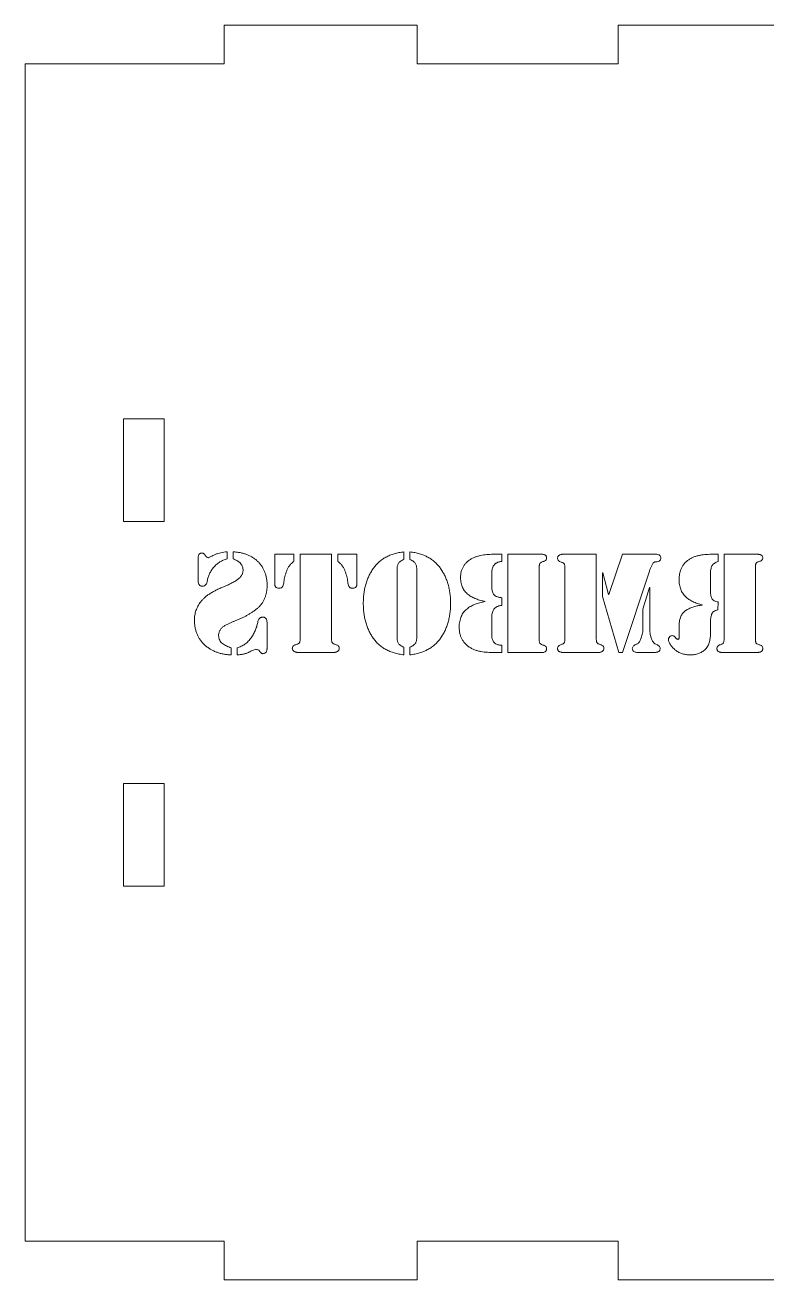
# Model space of a CAD drawing. Header units: inches. Extents: x 0 to 26.9, y 0 to 19.8.
# Drawn here: x 0.296 to 2.178, y 6.552 to 9.738 of the extents above; entities that cross this region are included whole.
import ezdxf

# ---------------------------------------------------------------- set-up
doc = ezdxf.new("R2010")
doc.units = ezdxf.units.IN
doc.header["$MEASUREMENT"] = 0

msp = doc.modelspace()

# ---------------------------------------------------------------- linework, layer by layer
at = {"color": 7, "linetype": 'Continuous', "lineweight": 15}
for p, q in [((0.8005, 9.738), (0.8005, 9.64)), ((1.2905, 9.738), (0.8005, 9.738)), ((1.2905, 9.64), (1.2905, 9.738)), ((1.8005, 9.738), (1.8005, 9.64)), ((2.2905, 9.738), (1.8005, 9.738)), ((0.2955, 6.65), (0.2955, 9.64)), ((0.8005, 9.64), (0.2955, 9.64)), ((1.8005, 9.64), (1.2905, 9.64)), ((0.6485, 8.738), (0.5455, 8.738)), ((0.5455, 8.738), (0.5455, 8.478)), ((0.6485, 8.478), (0.6485, 8.738)), ((0.5455, 8.478), (0.6485, 8.478)), ((1.9087, 8.3841), (1.9087, 8.3841)), ((2.0529, 8.3944), (2.0546, 8.3945)), ((1.7609, 8.3475), (1.7616, 8.3475)), ((1.776, 8.2922), (1.7766, 8.2922)), ((1.8801, 8.3102), (1.8808, 8.3102)), ((1.4633, 8.2742), (1.4633, 8.2749)), ((2.0138, 8.2654), (2.0138, 8.2661)), ((0.6485, 7.812), (0.5455, 7.812)), ((0.5455, 7.812), (0.5455, 7.552)), ((0.6485, 7.552), (0.6485, 7.812)), ((0.5455, 7.552), (0.6485, 7.552)), ((0.8005, 6.65), (0.2955, 6.65)), ((0.8005, 6.552), (0.8005, 6.65)), ((1.8005, 6.65), (1.2905, 6.65)), ((1.2905, 6.65), (1.2905, 6.552)), ((1.8005, 6.552), (1.8005, 6.65)), ((1.2905, 6.552), (0.8005, 6.552)), ((2.2905, 6.552), (1.8005, 6.552))]:
    msp.add_line(p, q, dxfattribs=at)
at = {"color": 1, "linetype": 'Continuous', "lineweight": 15}
for p, q in [((0.7347, 8.3294), (0.7347, 8.3836)), ((0.8079, 8.4006), (0.8079, 8.3825)), ((0.8237, 8.3825), (0.8232, 8.4006)), ((0.929, 8.3945), (0.9773, 8.3945)), ((0.929, 8.3177), (0.929, 8.3945)), ((0.9773, 8.3945), (0.9773, 8.3764)), ((0.9934, 8.3945), (1.0732, 8.3945)), ((0.9934, 8.1827), (0.9934, 8.3945)), ((1.0732, 8.3945), (1.0732, 8.1827)), ((1.0893, 8.3945), (1.1376, 8.3945)), ((1.0893, 8.3763), (1.0893, 8.3945)), ((1.1376, 8.3945), (1.1376, 8.3177)), ((1.2569, 8.4006), (1.2569, 8.3811)), ((1.272, 8.3811), (1.2721, 8.4006)), ((1.4948, 8.3944), (1.5053, 8.3945)), ((1.5053, 8.3945), (1.5053, 8.3764)), ((1.5205, 8.3945), (1.6083, 8.3945)), ((1.5205, 8.1452), (1.5205, 8.3945)), ((1.659, 8.3944), (1.7451, 8.3945)), ((1.7451, 8.3945), (1.7451, 8.1825)), ((1.7766, 8.2922), (1.8119, 8.3945)), ((1.8119, 8.3945), (1.8947, 8.3945)), ((2.0546, 8.3945), (2.0546, 8.3764)), ((2.0692, 8.3945), (2.1552, 8.3945)), ((2.0692, 8.1818), (2.0692, 8.3945)), ((1.2396, 8.3569), (1.2396, 8.1827)), ((1.2893, 8.1827), (1.2893, 8.3569)), ((1.6003, 8.3582), (1.6003, 8.1815)), ((1.6654, 8.1825), (1.6654, 8.3571)), ((1.7609, 8.2868), (1.7609, 8.3475)), ((1.7616, 8.3475), (1.776, 8.2922)), ((1.8798, 8.3515), (1.8119, 8.1452)), ((2.1489, 8.3582), (2.1489, 8.1818)), ((1.4799, 8.3467), (1.48, 8.313)), ((2.0347, 8.3447), (2.0348, 8.3032)), ((1.5053, 8.284), (1.5053, 8.2644)), ((1.8023, 8.1452), (1.7609, 8.2868)), ((1.8627, 8.2552), (1.8801, 8.3102)), ((1.8808, 8.3102), (1.8808, 8.1978)), ((1.8627, 8.1978), (1.8627, 8.2552)), ((2.0545, 8.2733), (2.0534, 8.2531)), ((1.4799, 8.2327), (1.48, 8.1892)), ((0.9095, 8.2183), (0.9095, 8.1562)), ((1.9552, 8.1879), (1.9552, 8.217)), ((2.0347, 8.2173), (2.0348, 8.1949)), ((0.8184, 8.1571), (0.8184, 8.139)), ((0.8334, 8.139), (0.8334, 8.1571)), ((1.2569, 8.1585), (1.2569, 8.139)), ((1.272, 8.139), (1.2721, 8.1585)), ((1.5053, 8.1633), (1.5053, 8.1452)), ((1.08, 8.1451), (0.9866, 8.1452)), ((1.5053, 8.1452), (1.4945, 8.1452)), ((1.6082, 8.1452), (1.5205, 8.1452)), ((1.7518, 8.1451), (1.6591, 8.1452)), ((1.8119, 8.1452), (1.8023, 8.1452)), ((1.8901, 8.1451), (1.8534, 8.1452)), ((2.1552, 8.1451), (2.063, 8.1452))]:
    msp.add_line(p, q, dxfattribs=at)
for points, knots in [([(0.7347, 8.3836), (0.7346, 8.3841), (0.7346, 8.3852), (0.7348, 8.387), (0.7351, 8.3892), (0.7355, 8.3916), (0.7365, 8.394), (0.7385, 8.3959), (0.7411, 8.3971), (0.7432, 8.3974), (0.7443, 8.3975)], [0, 0, 0, 0, 0.076261, 0.168739, 0.282192, 0.414602, 0.54741, 0.679539, 0.825526, 1, 1, 1, 1]), ([(0.7443, 8.3975), (0.7453, 8.3973), (0.747, 8.397), (0.7494, 8.3958), (0.7514, 8.3939), (0.7526, 8.3916), (0.7539, 8.3892), (0.7559, 8.3874), (0.7582, 8.3861), (0.76, 8.3858), (0.761, 8.3856)], [0, 0, 0, 0, 0.131725, 0.251671, 0.372795, 0.499151, 0.626686, 0.74781, 0.867755, 1, 1, 1, 1]), ([(0.8079, 8.3825), (0.8063, 8.3821), (0.8031, 8.3811), (0.7983, 8.3794), (0.7939, 8.3773), (0.7896, 8.3749), (0.7855, 8.3721), (0.7816, 8.3689), (0.7778, 8.3654), (0.7732, 8.3604), (0.7681, 8.3537), (0.7633, 8.345), (0.7595, 8.3359), (0.7583, 8.3296), (0.7576, 8.3264)], [0, 0, 0, 0, 0.063922, 0.126505, 0.188736, 0.250483, 0.312725, 0.375544, 0.439308, 0.50437, 0.633086, 0.75658, 0.878225, 1, 1, 1, 1]), ([(0.761, 8.3856), (0.7617, 8.3861), (0.7636, 8.3872), (0.7673, 8.3889), (0.7722, 8.3912), (0.7781, 8.3939), (0.7849, 8.3965), (0.7923, 8.3985), (0.8, 8.4), (0.8052, 8.4004), (0.8079, 8.4006)], [0, 0, 0, 0, 0.053805, 0.13478, 0.243521, 0.37919, 0.529346, 0.682035, 0.838526, 1, 1, 1, 1]), ([(0.8232, 8.4006), (0.8264, 8.4004), (0.8325, 8.4), (0.8415, 8.3987), (0.8499, 8.3966), (0.858, 8.394), (0.8655, 8.3907), (0.8726, 8.3867), (0.8793, 8.3821), (0.8855, 8.3769), (0.8911, 8.3711), (0.8959, 8.3647), (0.9001, 8.3578), (0.9035, 8.3504), (0.9062, 8.3425), (0.9082, 8.334), (0.9095, 8.325), (0.9097, 8.3189), (0.9098, 8.3157)], [0, 0, 0, 0, 0.069414, 0.1358375, 0.2000724, 0.2621533, 0.3225664, 0.3823219, 0.4417984, 0.5014822, 0.5609884, 0.619495, 0.6784297, 0.7383085, 0.7998296, 0.8636374, 0.9303099, 1, 1, 1, 1]), ([(0.8486, 8.355), (0.8484, 8.3566), (0.8482, 8.3599), (0.8467, 8.3645), (0.8443, 8.3687), (0.8412, 8.3724), (0.8374, 8.3756), (0.8332, 8.3784), (0.8286, 8.3807), (0.8253, 8.3819), (0.8237, 8.3825)], [0, 0, 0, 0, 0.125864, 0.245627, 0.364111, 0.486419, 0.611225, 0.737129, 0.86632, 1, 1, 1, 1]), ([(1.1537, 8.2698), (1.1538, 8.274), (1.1539, 8.2823), (1.155, 8.2945), (1.157, 8.3063), (1.1598, 8.3176), (1.1633, 8.3284), (1.1676, 8.3387), (1.1728, 8.3486), (1.1787, 8.358), (1.1854, 8.3667), (1.1931, 8.3744), (1.2016, 8.3813), (1.211, 8.3871), (1.2213, 8.392), (1.2324, 8.3958), (1.2443, 8.3989), (1.2526, 8.4), (1.2569, 8.4006)], [0, 0, 0, 0, 0.068283, 0.134493, 0.198696, 0.261443, 0.322822, 0.383306, 0.443321, 0.503386, 0.562796, 0.621564, 0.680114, 0.739682, 0.800515, 0.864044, 0.930138, 1, 1, 1, 1]), ([(1.2569, 8.3811), (1.2551, 8.3804), (1.2518, 8.379), (1.2476, 8.3763), (1.2443, 8.3734), (1.2422, 8.3701), (1.241, 8.3668), (1.24, 8.3635), (1.2395, 8.3602), (1.2396, 8.358), (1.2396, 8.3569)], [0, 0, 0, 0, 0.178613, 0.330968, 0.464007, 0.581571, 0.690766, 0.79614, 0.898513, 1, 1, 1, 1]), ([(1.2893, 8.3569), (1.2894, 8.358), (1.2894, 8.3602), (1.2889, 8.3635), (1.288, 8.3668), (1.2867, 8.3701), (1.2846, 8.3734), (1.2813, 8.3763), (1.2771, 8.379), (1.2738, 8.3804), (1.272, 8.3811)], [0, 0, 0, 0, 0.1006586, 0.2033182, 0.3083837, 0.4182244, 0.5358809, 0.6690241, 0.8214995, 1, 1, 1, 1]), ([(1.2721, 8.4006), (1.2763, 8.4), (1.2846, 8.3989), (1.2966, 8.3958), (1.3077, 8.392), (1.3179, 8.3871), (1.3273, 8.3813), (1.3358, 8.3744), (1.3435, 8.3667), (1.3502, 8.358), (1.3561, 8.3486), (1.3613, 8.3387), (1.3656, 8.3284), (1.3692, 8.3176), (1.372, 8.3063), (1.3739, 8.2945), (1.375, 8.2823), (1.3752, 8.274), (1.3753, 8.2698)], [0, 0, 0, 0, 0.069666, 0.136022, 0.199314, 0.260155, 0.31973, 0.378492, 0.437083, 0.496501, 0.556574, 0.616598, 0.677089, 0.738558, 0.801313, 0.865482, 0.9317, 1, 1, 1, 1]), ([(1.4004, 8.3342), (1.4005, 8.3371), (1.4007, 8.3427), (1.4023, 8.3509), (1.405, 8.3584), (1.4088, 8.3652), (1.4135, 8.3714), (1.4191, 8.3768), (1.4256, 8.3816), (1.4305, 8.3841), (1.433, 8.3854)], [0, 0, 0, 0, 0.135036, 0.262459, 0.384865, 0.505121, 0.624742, 0.745441, 0.869707, 1, 1, 1, 1]), ([(1.433, 8.3854), (1.4354, 8.3864), (1.4403, 8.3883), (1.4478, 8.3905), (1.4554, 8.3923), (1.4658, 8.3936), (1.479, 8.3944), (1.4895, 8.3944), (1.4948, 8.3944)], [0, 0, 0, 0, 0.124745, 0.249397, 0.37321, 0.497532, 0.748279, 1, 1, 1, 1]), ([(1.6083, 8.3945), (1.6091, 8.3944), (1.6113, 8.3943), (1.614, 8.3933), (1.6163, 8.392), (1.6177, 8.39), (1.6186, 8.3876), (1.6188, 8.3858), (1.6189, 8.3848)], [0, 0, 0, 0, 0.161259, 0.39306, 0.52394, 0.66164, 0.816557, 1, 1, 1, 1]), ([(1.6189, 8.3848), (1.6188, 8.3838), (1.6185, 8.3818), (1.617, 8.3792), (1.6146, 8.3773), (1.6126, 8.3767), (1.6116, 8.3763)], [0, 0, 0, 0, 0.253653, 0.485095, 0.727104, 1, 1, 1, 1]), ([(1.6467, 8.3841), (1.6468, 8.3852), (1.6471, 8.3872), (1.6483, 8.3898), (1.6501, 8.3918), (1.6523, 8.393), (1.6545, 8.3937), (1.6564, 8.3942), (1.6579, 8.3945), (1.6587, 8.3944), (1.659, 8.3944)], [0, 0, 0, 0, 0.180803, 0.334736, 0.475582, 0.617603, 0.753596, 0.861811, 0.943556, 1, 1, 1, 1]), ([(1.654, 8.3751), (1.653, 8.3755), (1.651, 8.3762), (1.6487, 8.3783), (1.6471, 8.381), (1.6468, 8.383), (1.6467, 8.3841)], [0, 0, 0, 0, 0.265326, 0.503856, 0.739605, 1, 1, 1, 1]), ([(1.8947, 8.3945), (1.896, 8.3944), (1.8989, 8.3944), (1.9025, 8.3935), (1.9055, 8.3921), (1.9073, 8.3901), (1.9083, 8.3873), (1.9086, 8.3852), (1.9087, 8.3841)], [0, 0, 0, 0, 0.193333, 0.432524, 0.55824, 0.687024, 0.828308, 1, 1, 1, 1]), ([(1.9087, 8.3841), (1.9086, 8.3832), (1.9084, 8.3816), (1.9074, 8.3793), (1.9058, 8.3777), (1.9031, 8.3764), (1.8997, 8.3755), (1.897, 8.3752), (1.8957, 8.3751)], [0, 0, 0, 0, 0.154444, 0.283876, 0.409333, 0.538736, 0.788416, 1, 1, 1, 1]), ([(1.9552, 8.331), (1.9553, 8.3342), (1.9556, 8.3403), (1.9573, 8.3491), (1.96, 8.3573), (1.9637, 8.3646), (1.9686, 8.3712), (1.9744, 8.3771), (1.9813, 8.3821), (1.9865, 8.3848), (1.9892, 8.3861)], [0, 0, 0, 0, 0.138329, 0.268184, 0.391596, 0.510356, 0.627652, 0.746556, 0.869879, 1, 1, 1, 1]), ([(1.9892, 8.3861), (1.9917, 8.3871), (1.9967, 8.3892), (2.0045, 8.3913), (2.0125, 8.3929), (2.0233, 8.3939), (2.0368, 8.3946), (2.0476, 8.3945), (2.0529, 8.3944)], [0, 0, 0, 0, 0.125578, 0.250707, 0.374862, 0.500405, 0.751829, 1, 1, 1, 1]), ([(2.1552, 8.3945), (2.1556, 8.3945), (2.1564, 8.3944), (2.1579, 8.3942), (2.1597, 8.3937), (2.1619, 8.3931), (2.1642, 8.392), (2.166, 8.3902), (2.1671, 8.3878), (2.1674, 8.3859), (2.1676, 8.3849)], [0, 0, 0, 0, 0.057581, 0.144958, 0.253623, 0.39356, 0.53667, 0.678339, 0.826447, 1, 1, 1, 1]), ([(2.1676, 8.3849), (2.1674, 8.3839), (2.1671, 8.382), (2.1656, 8.3795), (2.1632, 8.3776), (2.1613, 8.377), (2.1602, 8.3766)], [0, 0, 0, 0, 0.252608, 0.483218, 0.725484, 1, 1, 1, 1]), ([(0.7974, 8.311), (0.7998, 8.312), (0.8045, 8.314), (0.8113, 8.317), (0.8173, 8.32), (0.8228, 8.3228), (0.8277, 8.3255), (0.8319, 8.3281), (0.8355, 8.3308), (0.8385, 8.3332), (0.8411, 8.3357), (0.8432, 8.3382), (0.845, 8.3408), (0.8464, 8.3436), (0.8475, 8.3463), (0.8482, 8.3491), (0.8486, 8.352), (0.8486, 8.354), (0.8486, 8.355)], [0, 0, 0, 0, 0.1109822, 0.2137737, 0.3077539, 0.3939288, 0.4712027, 0.54087, 0.6023699, 0.6562654, 0.7051627, 0.7508926, 0.7948383, 0.8371753, 0.8781929, 0.9184116, 0.9590484, 1, 1, 1, 1]), ([(0.9773, 8.3764), (0.9753, 8.3747), (0.9713, 8.3714), (0.9663, 8.3655), (0.9622, 8.3592), (0.9592, 8.3522), (0.9568, 8.3451), (0.9549, 8.338), (0.9532, 8.331), (0.9525, 8.3264), (0.9522, 8.3241)], [0, 0, 0, 0, 0.132213, 0.259337, 0.385714, 0.512259, 0.638701, 0.761968, 0.882083, 1, 1, 1, 1]), ([(1.1144, 8.3241), (1.1141, 8.3264), (1.1133, 8.331), (1.1117, 8.338), (1.1097, 8.3451), (1.1073, 8.3522), (1.1043, 8.3592), (1.1002, 8.3655), (1.0952, 8.3714), (1.0913, 8.3746), (1.0893, 8.3763)], [0, 0, 0, 0, 0.1180513, 0.2383034, 0.3617114, 0.4882976, 0.614987, 0.7415085, 0.8687773, 1, 1, 1, 1]), ([(1.5053, 8.3764), (1.5041, 8.3762), (1.5018, 8.3758), (1.4985, 8.375), (1.4955, 8.3741), (1.4928, 8.3729), (1.4904, 8.3715), (1.4883, 8.3699), (1.4865, 8.3681), (1.4845, 8.3654), (1.4825, 8.3617), (1.481, 8.357), (1.4799, 8.3519), (1.4799, 8.3485), (1.4799, 8.3467)], [0, 0, 0, 0, 0.082877, 0.159679, 0.231302, 0.298285, 0.360885, 0.421353, 0.478881, 0.536273, 0.649902, 0.762549, 0.878984, 1, 1, 1, 1]), ([(1.6116, 8.3763), (1.6103, 8.3759), (1.608, 8.3752), (1.605, 8.3739), (1.6028, 8.3724), (1.6014, 8.3706), (1.6008, 8.3683), (1.6003, 8.3655), (1.6002, 8.3621), (1.6002, 8.3595), (1.6003, 8.3582)], [0, 0, 0, 0, 0.162299, 0.29479, 0.402186, 0.486676, 0.575942, 0.689852, 0.830227, 1, 1, 1, 1]), ([(1.6654, 8.3571), (1.6654, 8.3585), (1.6655, 8.361), (1.6653, 8.3644), (1.6648, 8.3672), (1.6642, 8.3694), (1.6628, 8.3712), (1.6606, 8.3727), (1.6576, 8.374), (1.6553, 8.3747), (1.654, 8.3751)], [0, 0, 0, 0, 0.1688025, 0.3101314, 0.4231861, 0.5111718, 0.5962361, 0.7032053, 0.8365979, 1, 1, 1, 1]), ([(1.8857, 8.3658), (1.8845, 8.3635), (1.8821, 8.3589), (1.8806, 8.354), (1.8798, 8.3515)], [0, 0, 0, 0, 0.4943317, 1, 1, 1, 1]), ([(1.8957, 8.3751), (1.8951, 8.375), (1.8939, 8.3749), (1.8922, 8.3743), (1.8908, 8.3734), (1.8893, 8.3718), (1.8876, 8.3692), (1.8864, 8.367), (1.8857, 8.3658)], [0, 0, 0, 0, 0.1344709, 0.2543404, 0.3650045, 0.4755186, 0.7171175, 1, 1, 1, 1]), ([(2.0546, 8.3764), (2.0527, 8.3756), (2.0492, 8.3742), (2.0447, 8.3714), (2.0411, 8.3683), (2.0384, 8.3647), (2.0366, 8.3606), (2.0355, 8.3559), (2.0347, 8.3505), (2.0347, 8.3467), (2.0347, 8.3447)], [0, 0, 0, 0, 0.147108, 0.276139, 0.390094, 0.495853, 0.60227, 0.720764, 0.852091, 1, 1, 1, 1]), ([(2.1602, 8.3766), (2.159, 8.3763), (2.1567, 8.3756), (2.1537, 8.3742), (2.1515, 8.3727), (2.15, 8.3708), (2.1494, 8.3685), (2.149, 8.3656), (2.1488, 8.3621), (2.1489, 8.3595), (2.1489, 8.3582)], [0, 0, 0, 0, 0.160349, 0.292075, 0.398181, 0.483213, 0.573264, 0.687733, 0.830316, 1, 1, 1, 1]), ([(0.7456, 8.3133), (0.7445, 8.3134), (0.7425, 8.3136), (0.7399, 8.3146), (0.7377, 8.3162), (0.736, 8.3193), (0.7348, 8.3238), (0.7347, 8.3275), (0.7347, 8.3294)], [0, 0, 0, 0, 0.146246, 0.269575, 0.38209, 0.496747, 0.739823, 1, 1, 1, 1]), ([(0.7576, 8.3264), (0.7573, 8.3248), (0.7567, 8.3216), (0.7548, 8.3179), (0.7528, 8.3156), (0.7507, 8.3143), (0.7483, 8.3135), (0.7466, 8.3134), (0.7456, 8.3133)], [0, 0, 0, 0, 0.25496, 0.496657, 0.613128, 0.732363, 0.858958, 1, 1, 1, 1]), ([(0.9098, 8.3157), (0.9097, 8.3126), (0.9094, 8.3065), (0.908, 8.2976), (0.906, 8.2894), (0.9033, 8.2818), (0.8999, 8.2747), (0.8957, 8.2683), (0.8909, 8.2625), (0.8853, 8.2573), (0.8792, 8.2526), (0.8728, 8.248), (0.8662, 8.2437), (0.8593, 8.2395), (0.852, 8.2357), (0.8445, 8.232), (0.8367, 8.2286), (0.8313, 8.2265), (0.8286, 8.2254)], [0, 0, 0, 0, 0.072035, 0.140273, 0.204818, 0.266605, 0.326115, 0.384184, 0.44176, 0.499911, 0.558685, 0.61863, 0.679357, 0.740675, 0.803834, 0.867796, 0.932991, 1, 1, 1, 1]), ([(0.9401, 8.308), (0.9389, 8.3081), (0.9369, 8.3082), (0.9342, 8.3092), (0.932, 8.3105), (0.9307, 8.3123), (0.9299, 8.314), (0.9293, 8.3155), (0.9289, 8.3167), (0.929, 8.3174), (0.929, 8.3177)], [0, 0, 0, 0, 0.2037989, 0.3742237, 0.5204584, 0.6540321, 0.7745407, 0.8718984, 0.9443528, 1, 1, 1, 1]), ([(0.9522, 8.3241), (0.9519, 8.3222), (0.9513, 8.3185), (0.9498, 8.3141), (0.9479, 8.311), (0.9458, 8.3093), (0.9431, 8.3083), (0.9411, 8.3081), (0.9401, 8.308)], [0, 0, 0, 0, 0.254092, 0.502329, 0.618901, 0.735373, 0.85825, 1, 1, 1, 1]), ([(1.1265, 8.308), (1.1254, 8.3081), (1.1235, 8.3083), (1.1208, 8.3093), (1.1187, 8.311), (1.1168, 8.3141), (1.1152, 8.3185), (1.1147, 8.3222), (1.1144, 8.3241)], [0, 0, 0, 0, 0.14175, 0.264627, 0.381099, 0.497671, 0.745908, 1, 1, 1, 1]), ([(1.1376, 8.3177), (1.1376, 8.3174), (1.1377, 8.3167), (1.1372, 8.3155), (1.1367, 8.314), (1.1359, 8.3123), (1.1346, 8.3105), (1.1324, 8.3092), (1.1297, 8.3082), (1.1276, 8.3081), (1.1265, 8.308)], [0, 0, 0, 0, 0.0566, 0.129663, 0.226811, 0.34706, 0.480346, 0.623817, 0.79664, 1, 1, 1, 1]), ([(1.4633, 8.2749), (1.4612, 8.2752), (1.4572, 8.2759), (1.4512, 8.2772), (1.4454, 8.279), (1.4398, 8.281), (1.4345, 8.2833), (1.4293, 8.286), (1.4244, 8.2891), (1.4197, 8.2924), (1.4153, 8.2962), (1.4115, 8.3003), (1.4082, 8.3049), (1.4055, 8.31), (1.4034, 8.3155), (1.4018, 8.3213), (1.4007, 8.3276), (1.4005, 8.332), (1.4004, 8.3342)], [0, 0, 0, 0, 0.065934, 0.130279, 0.193692, 0.255662, 0.317076, 0.378204, 0.438887, 0.499845, 0.560127, 0.619235, 0.678077, 0.737864, 0.799243, 0.862725, 0.929462, 1, 1, 1, 1]), ([(2.0138, 8.2661), (2.0117, 8.2666), (2.0075, 8.2675), (2.0014, 8.2695), (1.9957, 8.2716), (1.9902, 8.2741), (1.9851, 8.2768), (1.9802, 8.2798), (1.9757, 8.2832), (1.9715, 8.2867), (1.9676, 8.2907), (1.9643, 8.2952), (1.9614, 8.3001), (1.9592, 8.3054), (1.9574, 8.3112), (1.9561, 8.3174), (1.9553, 8.324), (1.9553, 8.3286), (1.9552, 8.331)], [0, 0, 0, 0, 0.06831, 0.133912, 0.198119, 0.259773, 0.320511, 0.379458, 0.437876, 0.495803, 0.552848, 0.610462, 0.668812, 0.728741, 0.791174, 0.856712, 0.926312, 1, 1, 1, 1]), ([(0.7253, 8.2251), (0.7252, 8.227), (0.7252, 8.231), (0.7257, 8.2368), (0.7266, 8.2427), (0.7281, 8.2485), (0.7302, 8.2542), (0.7326, 8.2599), (0.7356, 8.2656), (0.7392, 8.2712), (0.7434, 8.2768), (0.7485, 8.2822), (0.7545, 8.2874), (0.7614, 8.2924), (0.7691, 8.2973), (0.7777, 8.3021), (0.7872, 8.3067), (0.7939, 8.3095), (0.7974, 8.311)], [0, 0, 0, 0, 0.048802, 0.0977677, 0.1464318, 0.1960097, 0.2464895, 0.2979115, 0.3512324, 0.406058, 0.4634224, 0.5248337, 0.5906118, 0.6612564, 0.7371584, 0.8186332, 0.9062953, 1, 1, 1, 1]), ([(1.48, 8.313), (1.4799, 8.3114), (1.4797, 8.3082), (1.4803, 8.3034), (1.4815, 8.2989), (1.483, 8.2952), (1.4846, 8.2924), (1.4863, 8.2906), (1.4884, 8.2889), (1.491, 8.2875), (1.494, 8.2863), (1.4974, 8.2853), (1.5012, 8.2845), (1.5039, 8.2842), (1.5053, 8.284)], [0, 0, 0, 0, 0.108744, 0.216087, 0.321565, 0.428367, 0.482999, 0.539168, 0.598767, 0.664452, 0.736126, 0.815582, 0.903439, 1, 1, 1, 1]), ([(2.0348, 8.3032), (2.0347, 8.3012), (2.0346, 8.2973), (2.0353, 8.2918), (2.0363, 8.2869), (2.0379, 8.2826), (2.0404, 8.2788), (2.0441, 8.2761), (2.049, 8.2741), (2.0526, 8.2736), (2.0545, 8.2733)], [0, 0, 0, 0, 0.148961, 0.283324, 0.405428, 0.516868, 0.621388, 0.731727, 0.855669, 1, 1, 1, 1]), ([(1.2569, 8.139), (1.2526, 8.1396), (1.2443, 8.1407), (1.2324, 8.1437), (1.2212, 8.1476), (1.211, 8.1525), (1.2016, 8.1583), (1.1931, 8.1652), (1.1854, 8.1729), (1.1787, 8.1816), (1.1728, 8.191), (1.1676, 8.2009), (1.1633, 8.2112), (1.1598, 8.2221), (1.157, 8.2333), (1.155, 8.2451), (1.1539, 8.2573), (1.1538, 8.2656), (1.1537, 8.2698)], [0, 0, 0, 0, 0.069849, 0.13586, 0.19937, 0.260296, 0.319846, 0.378378, 0.437127, 0.496519, 0.556566, 0.616563, 0.677268, 0.738629, 0.801104, 0.865288, 0.931477, 1, 1, 1, 1]), ([(1.3753, 8.2698), (1.3752, 8.2656), (1.375, 8.2573), (1.3739, 8.2451), (1.372, 8.2333), (1.3692, 8.2221), (1.3656, 8.2113), (1.3613, 8.2009), (1.3561, 8.191), (1.3502, 8.1816), (1.3435, 8.1729), (1.3358, 8.1652), (1.3273, 8.1583), (1.3179, 8.1525), (1.3077, 8.1476), (1.2966, 8.1437), (1.2846, 8.1407), (1.2763, 8.1396), (1.272, 8.139)], [0, 0, 0, 0, 0.068523, 0.134706, 0.19884, 0.261308, 0.322743, 0.383442, 0.443433, 0.503474, 0.562859, 0.621419, 0.680148, 0.739692, 0.800612, 0.863869, 0.930127, 1, 1, 1, 1]), ([(1.397, 8.2095), (1.3971, 8.212), (1.3973, 8.2169), (1.3983, 8.2239), (1.3999, 8.2304), (1.402, 8.2365), (1.4047, 8.242), (1.408, 8.247), (1.4118, 8.2515), (1.4162, 8.2554), (1.4211, 8.2589), (1.4262, 8.2622), (1.4316, 8.265), (1.4373, 8.2676), (1.4434, 8.2697), (1.4497, 8.2716), (1.4564, 8.2731), (1.461, 8.2738), (1.4633, 8.2742)], [0, 0, 0, 0, 0.073289, 0.14247, 0.207652, 0.269363, 0.328934, 0.386564, 0.443439, 0.500891, 0.558961, 0.617775, 0.677148, 0.738247, 0.800557, 0.865114, 0.931451, 1, 1, 1, 1]), ([(1.5053, 8.2644), (1.504, 8.2643), (1.5016, 8.264), (1.4982, 8.2632), (1.495, 8.2622), (1.4922, 8.2611), (1.4898, 8.2595), (1.4877, 8.2579), (1.4859, 8.2559), (1.484, 8.253), (1.4822, 8.2491), (1.4807, 8.244), (1.4799, 8.2385), (1.4799, 8.2347), (1.4799, 8.2327)], [0, 0, 0, 0, 0.082592, 0.159681, 0.229762, 0.295774, 0.357262, 0.416025, 0.471498, 0.528024, 0.639785, 0.754212, 0.873495, 1, 1, 1, 1]), ([(1.9552, 8.217), (1.9554, 8.2191), (1.9557, 8.223), (1.9567, 8.2287), (1.9582, 8.234), (1.9604, 8.2387), (1.9629, 8.243), (1.966, 8.2467), (1.9695, 8.2501), (1.975, 8.2537), (1.9826, 8.2574), (1.9923, 8.2611), (2.0028, 8.2639), (2.0101, 8.2649), (2.0138, 8.2654)], [0, 0, 0, 0, 0.072886, 0.141449, 0.205789, 0.266395, 0.325073, 0.381901, 0.438886, 0.496871, 0.616169, 0.738913, 0.866371, 1, 1, 1, 1]), ([(2.0534, 8.2531), (2.0523, 8.2528), (2.0503, 8.2524), (2.0474, 8.2515), (2.0449, 8.2503), (2.0427, 8.2488), (2.0408, 8.2471), (2.0392, 8.245), (2.038, 8.2427), (2.0368, 8.2392), (2.0359, 8.2347), (2.035, 8.229), (2.0346, 8.2232), (2.0347, 8.2193), (2.0347, 8.2173)], [0, 0, 0, 0, 0.071319, 0.137587, 0.199272, 0.257093, 0.313836, 0.370287, 0.428147, 0.488341, 0.613349, 0.73885, 0.868495, 1, 1, 1, 1]), ([(0.8184, 8.139), (0.8152, 8.1392), (0.8089, 8.1395), (0.7997, 8.1407), (0.7909, 8.1427), (0.7825, 8.1453), (0.7744, 8.1487), (0.7667, 8.1526), (0.7596, 8.1574), (0.7527, 8.1626), (0.7465, 8.1685), (0.741, 8.175), (0.7364, 8.1821), (0.7325, 8.1896), (0.7295, 8.1978), (0.7272, 8.2064), (0.7258, 8.2156), (0.7254, 8.2219), (0.7253, 8.2251)], [0, 0, 0, 0, 0.067976, 0.133604, 0.197122, 0.25915, 0.32067, 0.381276, 0.441808, 0.502963, 0.563648, 0.623587, 0.682794, 0.742483, 0.803571, 0.866251, 0.93174, 1, 1, 1, 1]), ([(0.8286, 8.2254), (0.8263, 8.2245), (0.8216, 8.2228), (0.8147, 8.2196), (0.8078, 8.2161), (0.8021, 8.2129), (0.7977, 8.2101), (0.7948, 8.2076), (0.7924, 8.205), (0.7904, 8.2021), (0.7888, 8.1989), (0.7875, 8.1956), (0.7868, 8.192), (0.7866, 8.1895), (0.7865, 8.1882)], [0, 0, 0, 0, 0.123473, 0.249765, 0.378851, 0.512082, 0.577642, 0.63982, 0.699582, 0.758466, 0.81636, 0.875365, 0.936235, 1, 1, 1, 1]), ([(0.8334, 8.1571), (0.8352, 8.1576), (0.8388, 8.1587), (0.844, 8.1608), (0.8489, 8.1632), (0.8535, 8.1662), (0.8579, 8.1697), (0.862, 8.1735), (0.8658, 8.1778), (0.8704, 8.1841), (0.8755, 8.1924), (0.8804, 8.2026), (0.8842, 8.213), (0.8856, 8.2202), (0.8864, 8.2237)], [0, 0, 0, 0, 0.062744, 0.124561, 0.185935, 0.246456, 0.307907, 0.370479, 0.434273, 0.49978, 0.630702, 0.756817, 0.879059, 1, 1, 1, 1]), ([(0.8864, 8.2237), (0.8868, 8.2252), (0.8875, 8.228), (0.8899, 8.231), (0.8921, 8.233), (0.8942, 8.234), (0.8964, 8.2347), (0.898, 8.2348), (0.8988, 8.2349)], [0, 0, 0, 0, 0.244992, 0.490446, 0.615199, 0.737832, 0.863293, 1, 1, 1, 1]), ([(0.8988, 8.2349), (0.8998, 8.2348), (0.9018, 8.2346), (0.9045, 8.2335), (0.9065, 8.2317), (0.9082, 8.2284), (0.9094, 8.2239), (0.9095, 8.2202), (0.9095, 8.2183)], [0, 0, 0, 0, 0.14203, 0.264827, 0.381049, 0.499987, 0.748884, 1, 1, 1, 1]), ([(0.7865, 8.1882), (0.7868, 8.1861), (0.7872, 8.182), (0.7892, 8.1762), (0.7922, 8.1713), (0.7964, 8.1674), (0.8012, 8.1642), (0.8065, 8.1614), (0.8122, 8.159), (0.8163, 8.1577), (0.8184, 8.1571)], [0, 0, 0, 0, 0.134641, 0.257477, 0.374415, 0.490515, 0.610749, 0.734354, 0.864495, 1, 1, 1, 1]), ([(1.4283, 8.1554), (1.4258, 8.1569), (1.421, 8.1598), (1.4146, 8.1652), (1.4091, 8.171), (1.4047, 8.1776), (1.4012, 8.1847), (1.3987, 8.1924), (1.3973, 8.2008), (1.3971, 8.2065), (1.397, 8.2095)], [0, 0, 0, 0, 0.132499, 0.257705, 0.378297, 0.497374, 0.616116, 0.738244, 0.865224, 1, 1, 1, 1]), ([(1.48, 8.1892), (1.4799, 8.1877), (1.4798, 8.1846), (1.4806, 8.1802), (1.482, 8.176), (1.4836, 8.1726), (1.4854, 8.1701), (1.4872, 8.1685), (1.4893, 8.1672), (1.4918, 8.1659), (1.4947, 8.1649), (1.4979, 8.1642), (1.5015, 8.1636), (1.504, 8.1634), (1.5053, 8.1633)], [0, 0, 0, 0, 0.111946, 0.218384, 0.32422, 0.430546, 0.485021, 0.541382, 0.602199, 0.667748, 0.740023, 0.818399, 0.904916, 1, 1, 1, 1]), ([(1.8363, 8.1548), (1.8366, 8.1561), (1.8372, 8.1586), (1.8395, 8.162), (1.8431, 8.1645), (1.8468, 8.1658), (1.8501, 8.1672), (1.8524, 8.1693), (1.8545, 8.1721), (1.8565, 8.1757), (1.8583, 8.1801), (1.8599, 8.1853), (1.8614, 8.1913), (1.8622, 8.1955), (1.8627, 8.1978)], [0, 0, 0, 0, 0.073693, 0.146339, 0.224547, 0.315612, 0.365695, 0.422699, 0.487722, 0.564115, 0.653166, 0.754548, 0.87019, 1, 1, 1, 1]), ([(1.8808, 8.1978), (1.8812, 8.1956), (1.882, 8.1913), (1.8835, 8.1853), (1.8852, 8.1801), (1.887, 8.1757), (1.8889, 8.1721), (1.8911, 8.1693), (1.8934, 8.1672), (1.8967, 8.1658), (1.9004, 8.1645), (1.904, 8.162), (1.9064, 8.1587), (1.907, 8.1561), (1.9073, 8.1548)], [0, 0, 0, 0, 0.12976, 0.245084, 0.346464, 0.43527, 0.511454, 0.576299, 0.633146, 0.683904, 0.775551, 0.853544, 0.926509, 1, 1, 1, 1]), ([(2.0348, 8.1949), (2.0348, 8.193), (2.0347, 8.1891), (2.0344, 8.1835), (2.0336, 8.1779), (2.0326, 8.1725), (2.031, 8.1672), (2.0285, 8.1622), (2.0254, 8.1573), (2.0228, 8.1544), (2.0214, 8.1529)], [0, 0, 0, 0, 0.127639, 0.253359, 0.376638, 0.498178, 0.618535, 0.741198, 0.86798, 1, 1, 1, 1]), ([(0.9095, 8.1562), (0.9096, 8.1558), (0.9096, 8.1548), (0.9093, 8.1531), (0.9089, 8.1509), (0.9083, 8.1484), (0.9072, 8.1459), (0.9051, 8.1439), (0.9024, 8.1425), (0.9003, 8.1422), (0.8991, 8.142)], [0, 0, 0, 0, 0.063041, 0.149332, 0.261339, 0.397494, 0.54052, 0.675135, 0.825768, 1, 1, 1, 1]), ([(0.9736, 8.1555), (0.9738, 8.1566), (0.974, 8.1587), (0.9756, 8.1615), (0.9781, 8.1635), (0.9801, 8.1642), (0.9812, 8.1646)], [0, 0, 0, 0, 0.258178, 0.488559, 0.730248, 1, 1, 1, 1]), ([(0.9812, 8.1646), (0.9826, 8.165), (0.9851, 8.1657), (0.9882, 8.1671), (0.9906, 8.1685), (0.9922, 8.1703), (0.9929, 8.1726), (0.9934, 8.1753), (0.9935, 8.1788), (0.9935, 8.1813), (0.9934, 8.1827)], [0, 0, 0, 0, 0.169298, 0.306336, 0.414738, 0.49954, 0.586073, 0.697494, 0.83441, 1, 1, 1, 1]), ([(1.0732, 8.1827), (1.0731, 8.1813), (1.073, 8.1788), (1.0733, 8.1753), (1.0737, 8.1726), (1.0745, 8.1703), (1.076, 8.1685), (1.0783, 8.1671), (1.0815, 8.1657), (1.084, 8.165), (1.0853, 8.1646)], [0, 0, 0, 0, 0.165988, 0.303204, 0.414769, 0.501414, 0.586327, 0.693266, 0.830481, 1, 1, 1, 1]), ([(1.0853, 8.1646), (1.0864, 8.1642), (1.0885, 8.1636), (1.091, 8.1614), (1.0926, 8.1587), (1.0928, 8.1566), (1.0929, 8.1555)], [0, 0, 0, 0, 0.272764, 0.511132, 0.742981, 1, 1, 1, 1]), ([(1.2396, 8.1827), (1.2396, 8.1816), (1.2395, 8.1794), (1.24, 8.1761), (1.2409, 8.1728), (1.2422, 8.1695), (1.2443, 8.1662), (1.2476, 8.1633), (1.2518, 8.1606), (1.2551, 8.1592), (1.2569, 8.1585)], [0, 0, 0, 0, 0.102474, 0.203289, 0.310019, 0.41913, 0.536603, 0.669539, 0.821777, 1, 1, 1, 1]), ([(1.2721, 8.1585), (1.2739, 8.1592), (1.2771, 8.1606), (1.2813, 8.1633), (1.2846, 8.1662), (1.2867, 8.1695), (1.2881, 8.1728), (1.2889, 8.1761), (1.2894, 8.1794), (1.2894, 8.1816), (1.2893, 8.1827)], [0, 0, 0, 0, 0.176783, 0.329415, 0.462694, 0.580471, 0.690424, 0.797043, 0.898329, 1, 1, 1, 1]), ([(1.6003, 8.1815), (1.6002, 8.1801), (1.6002, 8.1776), (1.6003, 8.1741), (1.6008, 8.1713), (1.6014, 8.169), (1.6028, 8.1672), (1.6051, 8.1658), (1.608, 8.1644), (1.6103, 8.1637), (1.6116, 8.1633)], [0, 0, 0, 0, 0.169492, 0.311602, 0.425324, 0.514443, 0.598792, 0.704863, 0.83797, 1, 1, 1, 1]), ([(1.6116, 8.1633), (1.6126, 8.1629), (1.6146, 8.1622), (1.617, 8.1604), (1.6185, 8.1578), (1.6188, 8.1558), (1.6189, 8.1548)], [0, 0, 0, 0, 0.272631, 0.511908, 0.746594, 1, 1, 1, 1]), ([(1.6467, 8.1555), (1.6468, 8.1566), (1.6471, 8.1586), (1.6487, 8.1613), (1.651, 8.1634), (1.653, 8.1641), (1.654, 8.1645)], [0, 0, 0, 0, 0.260395, 0.496144, 0.734674, 1, 1, 1, 1]), ([(1.654, 8.1645), (1.6553, 8.1649), (1.6576, 8.1656), (1.6606, 8.1669), (1.6628, 8.1684), (1.6642, 8.1702), (1.6648, 8.1725), (1.6653, 8.1752), (1.6655, 8.1786), (1.6654, 8.1811), (1.6654, 8.1825)], [0, 0, 0, 0, 0.163061, 0.296174, 0.40292, 0.487806, 0.575608, 0.690379, 0.831413, 1, 1, 1, 1]), ([(1.7451, 8.1825), (1.7451, 8.1811), (1.745, 8.1786), (1.7452, 8.1752), (1.7456, 8.1724), (1.7464, 8.1702), (1.7479, 8.1684), (1.7502, 8.1669), (1.7533, 8.1656), (1.7557, 8.1649), (1.757, 8.1645)], [0, 0, 0, 0, 0.165652, 0.304274, 0.416663, 0.504197, 0.589981, 0.696406, 0.83246, 1, 1, 1, 1]), ([(1.757, 8.1645), (1.7581, 8.1641), (1.7602, 8.1634), (1.7625, 8.1613), (1.7641, 8.1586), (1.7643, 8.1566), (1.7644, 8.1555)], [0, 0, 0, 0, 0.269944, 0.509149, 0.742723, 1, 1, 1, 1]), ([(1.9279, 8.1783), (1.928, 8.1789), (1.9281, 8.1801), (1.9288, 8.1818), (1.9298, 8.1834), (1.9315, 8.1854), (1.934, 8.1873), (1.9364, 8.1877), (1.9375, 8.1879)], [0, 0, 0, 0, 0.122811, 0.245141, 0.37157, 0.506263, 0.767166, 1, 1, 1, 1]), ([(1.9462, 8.1509), (1.9452, 8.1517), (1.9431, 8.1534), (1.9401, 8.1562), (1.9372, 8.1596), (1.9343, 8.1631), (1.9316, 8.1668), (1.9297, 8.1707), (1.9284, 8.1745), (1.9281, 8.1771), (1.9279, 8.1783)], [0, 0, 0, 0, 0.114349, 0.236255, 0.366372, 0.506075, 0.644356, 0.770483, 0.887593, 1, 1, 1, 1]), ([(1.9375, 8.1879), (1.9384, 8.1878), (1.9401, 8.1875), (1.9424, 8.1865), (1.9444, 8.1851), (1.9457, 8.1832), (1.9469, 8.1812), (1.9485, 8.1799), (1.95, 8.1787), (1.9513, 8.1785), (1.9518, 8.1783)], [0, 0, 0, 0, 0.151308, 0.286621, 0.417727, 0.55046, 0.67842, 0.792934, 0.898453, 1, 1, 1, 1]), ([(1.9518, 8.1783), (1.9523, 8.1784), (1.9532, 8.1785), (1.9543, 8.1794), (1.955, 8.1806), (1.9552, 8.1826), (1.9554, 8.185), (1.9553, 8.187), (1.9552, 8.1879)], [0, 0, 0, 0, 0.122364, 0.234294, 0.348451, 0.482319, 0.758191, 1, 1, 1, 1]), ([(2.051, 8.1553), (2.0511, 8.1564), (2.0514, 8.1584), (2.0529, 8.161), (2.0552, 8.163), (2.0571, 8.1637), (2.0581, 8.1641)], [0, 0, 0, 0, 0.2629572, 0.4991482, 0.7353724, 1, 1, 1, 1]), ([(2.0581, 8.1641), (2.0593, 8.1645), (2.0616, 8.1652), (2.0645, 8.1665), (2.0666, 8.1679), (2.068, 8.1697), (2.0686, 8.1719), (2.0691, 8.1746), (2.0693, 8.178), (2.0692, 8.1805), (2.0692, 8.1818)], [0, 0, 0, 0, 0.162981, 0.297327, 0.402054, 0.486057, 0.575887, 0.689313, 0.831578, 1, 1, 1, 1]), ([(2.1489, 8.1818), (2.1489, 8.1805), (2.1488, 8.178), (2.149, 8.1746), (2.1494, 8.1719), (2.15, 8.1697), (2.1515, 8.1679), (2.1537, 8.1665), (2.1567, 8.1652), (2.159, 8.1645), (2.1602, 8.1641)], [0, 0, 0, 0, 0.167213, 0.308006, 0.419918, 0.508819, 0.593182, 0.700119, 0.834899, 1, 1, 1, 1]), ([(2.1602, 8.1641), (2.1613, 8.1637), (2.1632, 8.163), (2.1657, 8.1611), (2.1672, 8.1584), (2.1674, 8.1564), (2.1676, 8.1553)], [0, 0, 0, 0, 0.268326, 0.507416, 0.740501, 1, 1, 1, 1]), ([(0.881, 8.1532), (0.8796, 8.1528), (0.8768, 8.152), (0.8725, 8.1503), (0.868, 8.1482), (0.8643, 8.146), (0.8611, 8.1443), (0.8582, 8.1431), (0.855, 8.1421), (0.8514, 8.1412), (0.8474, 8.1404), (0.8431, 8.1398), (0.8384, 8.1393), (0.8351, 8.1391), (0.8334, 8.139)], [0, 0, 0, 0, 0.085934, 0.177349, 0.2752, 0.378743, 0.434962, 0.496078, 0.563742, 0.637978, 0.718142, 0.805394, 0.89896, 1, 1, 1, 1]), ([(0.8991, 8.142), (0.8982, 8.1422), (0.8965, 8.1425), (0.8942, 8.1437), (0.8923, 8.1454), (0.8909, 8.1477), (0.8895, 8.1499), (0.8872, 8.1516), (0.8843, 8.1527), (0.8822, 8.153), (0.881, 8.1532)], [0, 0, 0, 0, 0.120812, 0.2356, 0.34651, 0.465368, 0.586746, 0.709424, 0.845138, 1, 1, 1, 1]), ([(0.9866, 8.1452), (0.9862, 8.1451), (0.9854, 8.1451), (0.9838, 8.1455), (0.9819, 8.146), (0.9796, 8.1467), (0.9772, 8.1478), (0.9753, 8.1498), (0.9741, 8.1525), (0.9738, 8.1545), (0.9736, 8.1555)], [0, 0, 0, 0, 0.062327, 0.144305, 0.254518, 0.390817, 0.533636, 0.673209, 0.825353, 1, 1, 1, 1]), ([(1.0929, 8.1555), (1.0928, 8.1545), (1.0925, 8.1525), (1.0913, 8.1498), (1.0894, 8.1478), (1.087, 8.1467), (1.0847, 8.146), (1.0827, 8.1455), (1.0812, 8.1451), (1.0803, 8.1451), (1.08, 8.1451)], [0, 0, 0, 0, 0.175105, 0.327647, 0.467585, 0.610779, 0.747435, 0.857936, 0.940129, 1, 1, 1, 1]), ([(1.4945, 8.1452), (1.4887, 8.1451), (1.4773, 8.145), (1.4633, 8.1456), (1.4523, 8.147), (1.4442, 8.149), (1.4361, 8.1517), (1.431, 8.1542), (1.4283, 8.1554)], [0, 0, 0, 0, 0.2572358, 0.5029139, 0.6235003, 0.7456204, 0.8711084, 1, 1, 1, 1]), ([(1.6189, 8.1548), (1.6188, 8.1538), (1.6186, 8.152), (1.6177, 8.1495), (1.6163, 8.1476), (1.614, 8.1463), (1.6112, 8.1453), (1.6091, 8.1452), (1.6082, 8.1452)], [0, 0, 0, 0, 0.183006, 0.337552, 0.474924, 0.605491, 0.836738, 1, 1, 1, 1]), ([(1.6591, 8.1452), (1.6587, 8.1451), (1.6579, 8.1451), (1.6564, 8.1455), (1.6545, 8.146), (1.6523, 8.1467), (1.6501, 8.1478), (1.6483, 8.1498), (1.6471, 8.1524), (1.6468, 8.1544), (1.6467, 8.1555)], [0, 0, 0, 0, 0.058207, 0.140294, 0.249018, 0.384774, 0.525247, 0.665848, 0.819512, 1, 1, 1, 1]), ([(1.7644, 8.1555), (1.7643, 8.1544), (1.764, 8.1524), (1.7628, 8.1498), (1.761, 8.1478), (1.7587, 8.1467), (1.7564, 8.146), (1.7545, 8.1454), (1.753, 8.1451), (1.7521, 8.1451), (1.7518, 8.1451)], [0, 0, 0, 0, 0.177788, 0.329155, 0.469433, 0.612472, 0.748707, 0.855805, 0.941854, 1, 1, 1, 1]), ([(1.8534, 8.1452), (1.8528, 8.1451), (1.8514, 8.145), (1.8491, 8.1452), (1.8464, 8.1456), (1.8435, 8.146), (1.8406, 8.1469), (1.8383, 8.1488), (1.8367, 8.1516), (1.8364, 8.1537), (1.8363, 8.1548)], [0, 0, 0, 0, 0.087577, 0.189607, 0.311872, 0.450423, 0.588872, 0.715084, 0.847024, 1, 1, 1, 1]), ([(1.9073, 8.1548), (1.9072, 8.1537), (1.9069, 8.1516), (1.9053, 8.1488), (1.903, 8.147), (1.9001, 8.146), (1.8971, 8.1456), (1.8944, 8.1452), (1.8921, 8.145), (1.8907, 8.1451), (1.8901, 8.1451)], [0, 0, 0, 0, 0.152202, 0.283474, 0.410721, 0.548469, 0.688443, 0.810089, 0.913754, 1, 1, 1, 1]), ([(1.9838, 8.139), (1.9821, 8.139), (1.9786, 8.1391), (1.9735, 8.1395), (1.9686, 8.1403), (1.9639, 8.1414), (1.9593, 8.143), (1.9547, 8.1451), (1.9504, 8.1478), (1.9476, 8.1498), (1.9462, 8.1509)], [0, 0, 0, 0, 0.130244, 0.256121, 0.379635, 0.499871, 0.619994, 0.742377, 0.868361, 1, 1, 1, 1]), ([(2.0214, 8.1529), (2.0201, 8.1517), (2.0175, 8.1494), (2.0132, 8.1465), (2.0088, 8.144), (2.0042, 8.142), (1.9993, 8.1405), (1.9943, 8.1394), (1.9891, 8.1389), (1.9856, 8.1389), (1.9838, 8.139)], [0, 0, 0, 0, 0.128594, 0.253783, 0.376769, 0.497743, 0.62015, 0.743292, 0.870216, 1, 1, 1, 1]), ([(2.063, 8.1452), (2.0627, 8.1451), (2.0618, 8.1451), (2.0604, 8.1455), (2.0586, 8.1459), (2.0564, 8.1466), (2.0542, 8.1478), (2.0525, 8.1497), (2.0514, 8.1523), (2.0511, 8.1543), (2.051, 8.1553)], [0, 0, 0, 0, 0.0576671, 0.1415464, 0.2492774, 0.3828059, 0.5239425, 0.6655842, 0.8214747, 1, 1, 1, 1]), ([(2.1676, 8.1553), (2.1674, 8.1543), (2.1671, 8.1523), (2.166, 8.1497), (2.1642, 8.1478), (2.1619, 8.1466), (2.1597, 8.1459), (2.1579, 8.1455), (2.1564, 8.1451), (2.1556, 8.1451), (2.1552, 8.1451)], [0, 0, 0, 0, 0.176825, 0.330777, 0.472506, 0.614261, 0.751256, 0.857647, 0.943141, 1, 1, 1, 1])]:
    msp.add_open_spline(points, degree=3, knots=knots, dxfattribs=at)

doc.saveas('drawing.dxf')
